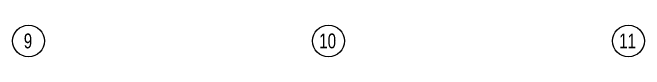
# Model space of a CAD drawing. Header units: millimetres. Extents: x -3255 to 77194, y -21218 to 30112.
# Drawn here: x 20579 to 38479, y -4771 to -3871 of the extents above; entities that cross this region are included whole.
import ezdxf

# ---------------------------------------------------------------- set-up
doc = ezdxf.new("R2010")
doc.units = ezdxf.units.MM
doc.header["$LTSCALE"] = 0.9
doc.layers.add('E_EJES', color=8, linetype='Continuous', lineweight=9)
doc.styles.add('Swis721 LtCn BT_1', font='swisscl.ttf', dxfattribs={"height": 0.42})

# ---------------------------------------------------------------- blocks, each defined once
blk = doc.blocks.new('Grid - CNI_NOMBRE EJES-372759-_38_00m_N_E_-NIVEL-10 DOC')
at = {"layer": 'E_EJES'}
blk.add_circle((0, 0), 0.003, dxfattribs=at)

msp = doc.modelspace()

# ---------------------------------------------------------------- block references
at = {"layer": 'E_EJES', "xscale": 149999.9999999999, "yscale": 149999.9999999999, "zscale": 149999.9999999999}
for p in [(21028.7, -4321.2), (29528.7, -4321.2), (38028.7, -4321.2)]:
    msp.add_blockref('Grid - CNI_NOMBRE EJES-372759-_38_00m_N_E_-NIVEL-10 DOC', p, dxfattribs=at)

# ---------------------------------------------------------------- texts
at = {"layer": 'E_EJES', "char_height": 420, "attachment_point": 1, "style": 'Swis721 LtCn BT_1'}
for s, insert, width in [('9', (20894.2, -4108.6), 312.658), ('10', (29265.2, -4108.6), 625.316), ('11', (37765.2, -4108.6), 625.316)]:
    msp.add_mtext(s, dxfattribs=dict(at, insert=insert, width=width))

doc.saveas('drawing.dxf')
